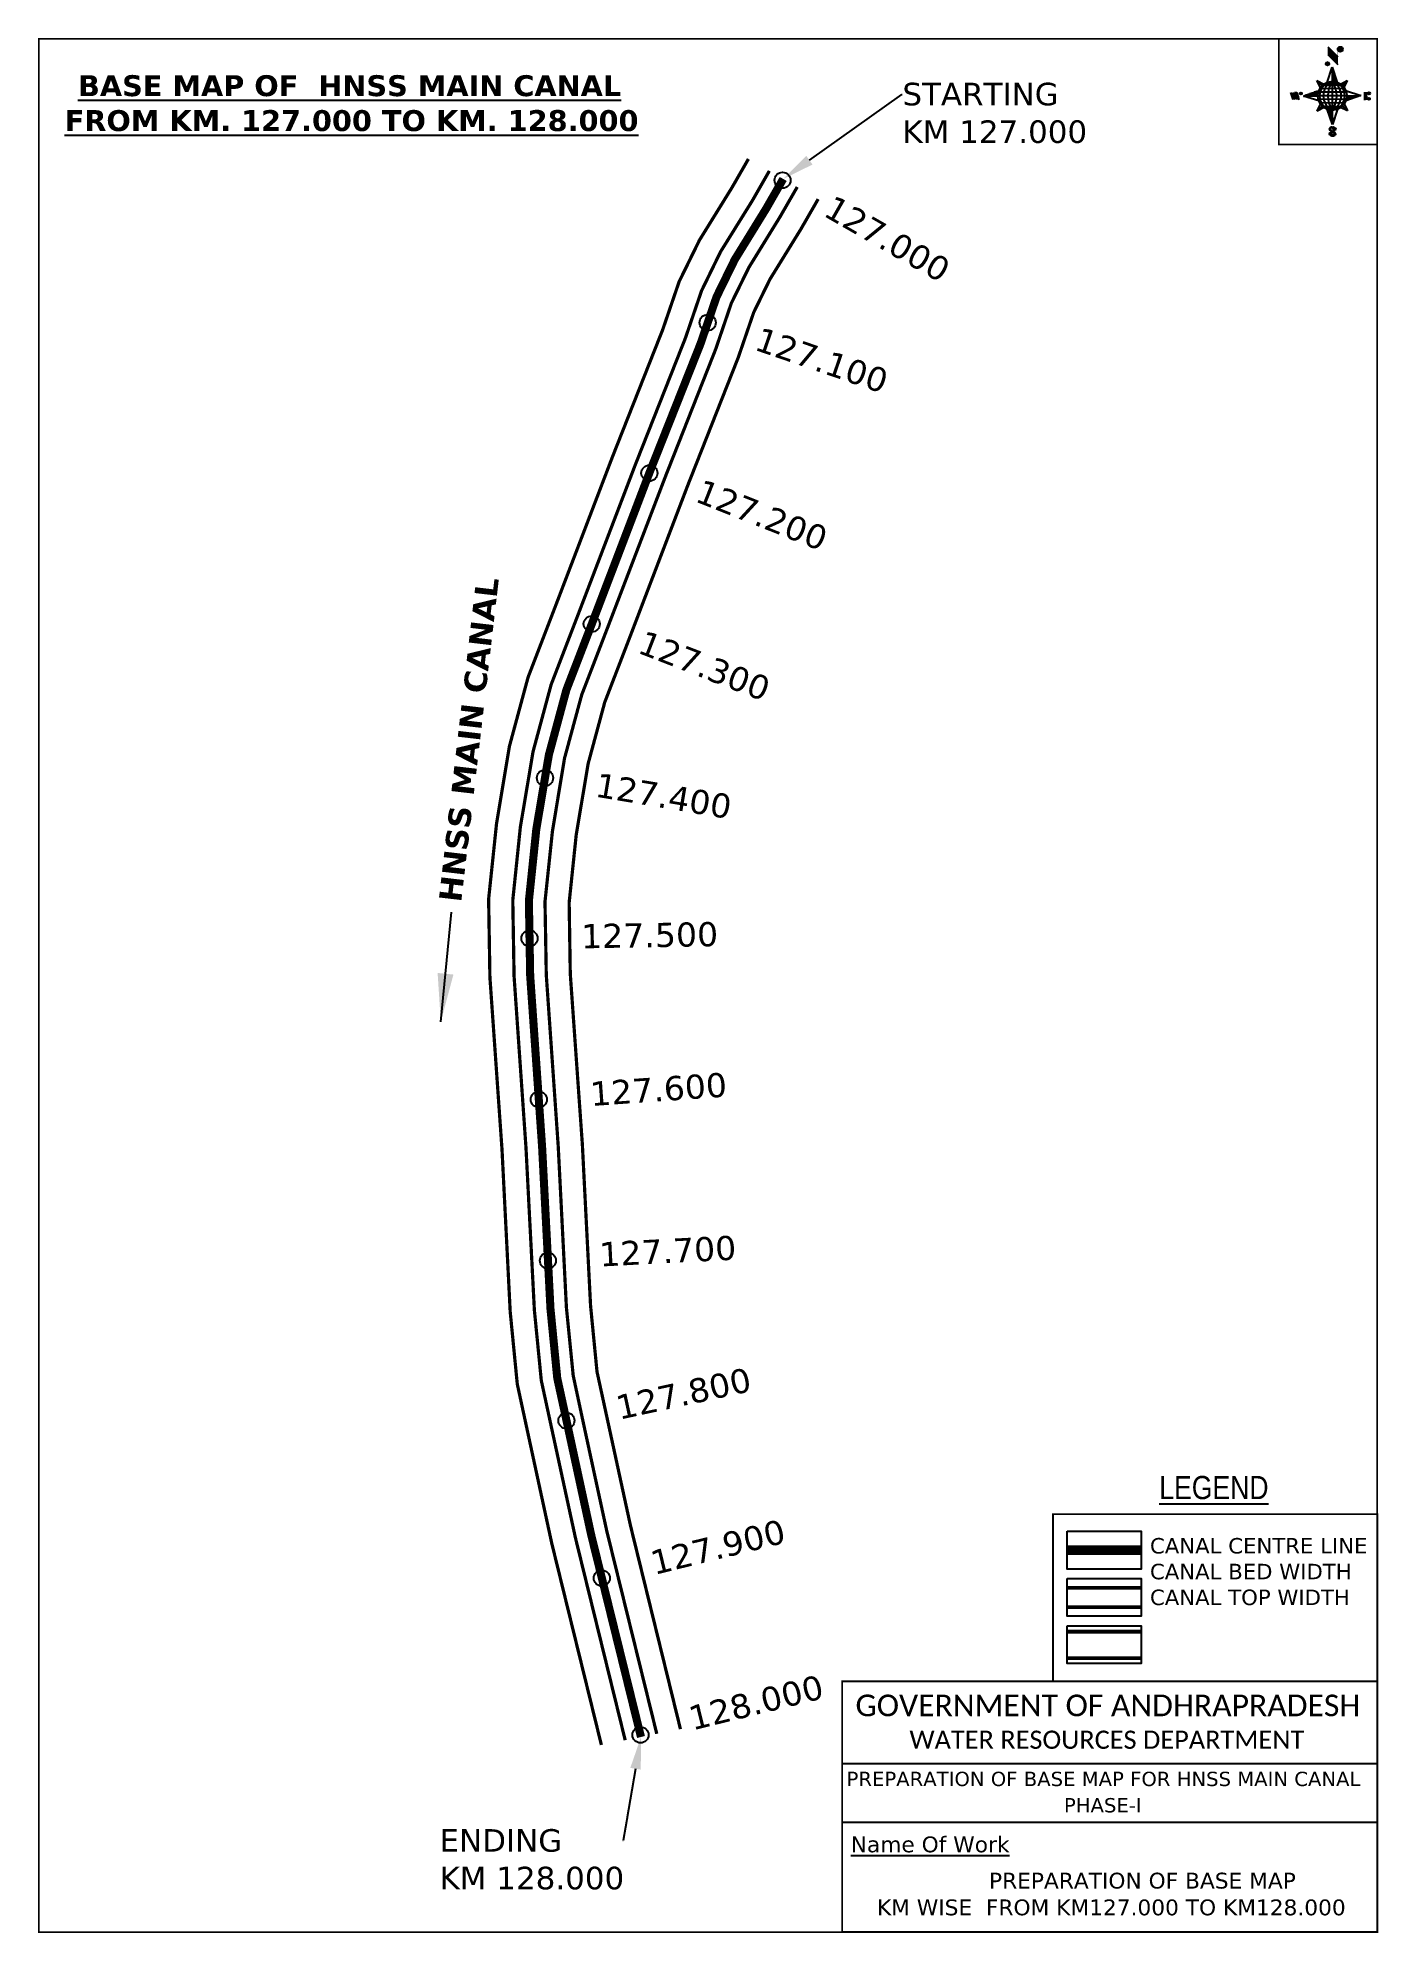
# Model space of a CAD drawing. Header units: inches. Extents: x 762792 to 767391, y 1693987 to 1698110.
# Drawn here: x 762792 to 763624, y 1696934 to 1698110 of the extents above.
import ezdxf
from ezdxf import colors
from ezdxf.entities.mleader import LeaderData, LeaderLine
from ezdxf.enums import TextEntityAlignment as Align
from ezdxf.math import Vec2, Vec3

# ---------------------------------------------------------------- set-up
doc = ezdxf.new("R2010")
doc.units = ezdxf.units.IN
doc.header["$MEASUREMENT"] = 0
doc.header["$PDMODE"] = 32
doc.header["$PDSIZE"] = 10
doc.linetypes.add('HIDDEN2', pattern=[0.1875, 0.125, -0.0625])
for name, color, linetype in [('AQUADUCT', 1, 'Continuous'), ('bord', 1, 'Continuous'), ('CANAL1', 1, 'Continuous'), ('CSMark', 72, 'Continuous'), ('DCBMS', 232, 'Continuous'), ('PAGE', 7, 'Continuous'), ('TEXT', 7, 'Continuous')]:
    doc.layers.add(name, color=color, linetype=linetype)
doc.styles.add('ARIALN', font='ARIALN_1.TTF')
doc.styles.get("Standard").update_dxf_attribs({"font": 'verdana_0.ttf'})
doc.dimstyles.get("Standard").update_dxf_attribs({"dimtxt": 0.18, "dimasz": 0.18, "dimexe": 0.18, "dimexo": 0.0625, "dimgap": 0.09, "dimtad": 0, "dimtih": 1, "dimtoh": 1, "dimdec": 4, "dimzin": 0, "dimdsep": 46, "dimtxsty": 'Standard', "dimcen": 0.09, "dimadec": 0, "dimazin": 0, "dimtfac": 1, "dimtdec": 4, "dimtofl": 0, "dimtmove": 0, "dimatfit": 3, "dimfxl": 0, "dimtolj": 1, "dimtzin": 0, "dimarcsym": 0})
pattern_1 = [(267.297113149, (-8720374.938, 50637915.138), (10.5367255337, -0.497431438), [])]
pattern_2 = [(357.297113149, (-8720374.938, 50637915.138), (0.497431438, 10.5367255337), [])]

# ---------------------------------------------------------------- blocks, each defined once
blk = doc.blocks.new('*X16')
at = {"color": 0, "linetype": 'Continuous'}
for p, q in [((6321.6, 240.5), (6322.3, 241.2)), ((6321.6, 240.3), (6322.3, 241)), ((6321.6, 240.1), (6322.3, 240.8)), ((6321.6, 239.9), (6322.4, 240.7)), ((6321.6, 239.8), (6322.4, 240.6)), ((6321.6, 239.6), (6322.5, 240.5)), ((6321.6, 239.4), (6322.5, 240.3)), ((6321.6, 239.2), (6322.6, 240.2)), ((6321.7, 239.1), (6322.6, 240.1)), ((6321.8, 240.8), (6322.4, 241.4)), ((6321.8, 239), (6322.7, 240)), ((6321.8, 239), (6322.8, 239.9)), ((6321.9, 238.9), (6322.9, 239.8)), ((6322, 238.8), (6323, 239.7)), ((6322.1, 241.3), (6322.4, 241.6)), ((6322.1, 238.7), (6323.1, 239.6)), ((6322.2, 238.6), (6323.1, 239.6)), ((6322.3, 238.5), (6323.2, 239.5)), ((6322.4, 238.5), (6323.3, 239.4)), ((6322.5, 238.4), (6323.4, 239.3)), ((6322.7, 238.4), (6323.6, 239.3)), ((6322.8, 238.3), (6323.7, 239.2)), ((6322.9, 238.3), (6323.8, 239.1)), ((6323.1, 238.2), (6323.9, 239.1)), ((6323.2, 238.2), (6324, 239)), ((6323.3, 238.2), (6324.2, 239)), ((6323.5, 238.1), (6324.3, 238.9)), ((6323.7, 238.1), (6324.4, 238.9)), ((6323.8, 238.1), (6324.6, 238.8)), ((6324.1, 238.2), (6324.7, 238.8)), ((6324.3, 238.3), (6324.9, 238.8)), ((6324.6, 238.3), (6325.1, 238.8)), ((6324.8, 238.4), (6325.2, 238.8)), ((6325.1, 238.5), (6325.4, 238.8)), ((6325.4, 238.6), (6325.6, 238.8))]:
    blk.add_line(p, q, dxfattribs=at)
blk = doc.blocks.new('*X15')
at = {"color": 0, "linetype": 'Continuous'}
for p, q in [((6324.4, 240.3), (6324.5, 240.4)), ((6324.6, 240.3), (6324.8, 240.5)), ((6324.7, 240.2), (6325, 240.5)), ((6324.8, 240.2), (6325.2, 240.6)), ((6325, 240.1), (6325.5, 240.6)), ((6325.1, 240.1), (6325.6, 240.6)), ((6325.2, 240), (6325.8, 240.6)), ((6325.3, 240), (6326, 240.6)), ((6325.4, 239.9), (6326.1, 240.6)), ((6325.5, 239.8), (6326.2, 240.5)), ((6325.6, 239.8), (6326.3, 240.5)), ((6325.7, 239.7), (6326.5, 240.4)), ((6325.9, 239.6), (6326.6, 240.3)), ((6326, 239.5), (6326.7, 240.3)), ((6326, 239.4), (6326.8, 240.2)), ((6326.1, 239.3), (6327, 240.2)), ((6326.2, 239.3), (6327.1, 240.1)), ((6326.3, 239.2), (6327.1, 240)), ((6326.4, 239.1), (6327.2, 239.9)), ((6326.5, 239), (6327.3, 239.8)), ((6326.5, 238.9), (6327.4, 239.7)), ((6326.6, 238.8), (6327.5, 239.6)), ((6326.7, 238.7), (6327.5, 239.5)), ((6326.8, 238.6), (6327.6, 239.4)), ((6326.8, 238.5), (6327.7, 239.3)), ((6326.8, 236.5), (6327.4, 237)), ((6326.9, 238.3), (6327.8, 239.2)), ((6326.9, 238.2), (6327.9, 239.1)), ((6326.9, 236.8), (6327.6, 237.4)), ((6327, 238.1), (6327.8, 239)), ((6327, 237.9), (6327.8, 238.8)), ((6327, 237.8), (6327.8, 238.6)), ((6327, 237.6), (6327.8, 238.4)), ((6327, 237.4), (6327.8, 238.2)), ((6327, 237.3), (6327.8, 238)), ((6327, 237.1), (6327.8, 237.9))]:
    blk.add_line(p, q, dxfattribs=at)
blk = doc.blocks.new('H')
at = {"layer": 'bord', "extrusion": (0.000427885, 0.004792, 0.999988)}
h = blk.add_hatch(dxfattribs=at)
h.set_pattern_fill('LINE', color=8, scale=84.387686, angle=-2.7029, style=0)
h.set_pattern_definition(pattern_2)
h.paths.add_polyline_path([(-492, 786, -0.090992), (-448, 775), (-486, 912)])
h = blk.add_hatch(dxfattribs=at)
h.set_pattern_fill('LINE', color=8, scale=84.387686, angle=-92.7029, style=0)
h.set_pattern_definition(pattern_1)
h.paths.add_polyline_path([(-625, 665, -0.090992), (-615, 710), (-751, 671)])
h = blk.add_hatch(dxfattribs=at)
h.set_pattern_fill('LINE', color=8, scale=84.387686, angle=-2.7029, style=0)
h.set_pattern_definition(pattern_2)
h.paths.add_polyline_path([(-504, 533, -0.090992), (-549, 543), (-510, 406)])
h = blk.add_hatch(dxfattribs=at)
h.set_pattern_fill('LINE', color=8, scale=84.387686, angle=-92.7029, style=0)
h.set_pattern_definition(pattern_1)
h.paths.add_polyline_path([(-246, 647), (-372, 653, -0.090992), (-382, 609)])
for p, q in [((-519, 1020, -1217), (-435, 927, -1216)), ((-516, 1087, -1217), (-432, 994, -1217)), ((-538, 774, -1216), (-487, 906, -1216)), ((-487, 906, -1216), (-493, 780, -1216)), ((-487, 906, -1216), (-448, 769, -1216)), ((-865, 701, -1215), (-847, 638, -1215)), ((-847, 700, -1215), (-829, 637, -1215)), ((-829, 699, -1215), (-811, 636, -1215)), ((-829, 699, -1215), (-811, 698, -1215)), ((-811, 698, -1215), (-794, 635, -1215)), ((-752, 665, -1215), (-615, 704, -1215)), ((-627, 794, -1216), (-567, 760, -1216)), ((-627, 794, -1216), (-584, 747, -1215)), ((-599, 731, -1215), (-627, 794, -1216)), ((-421, 753, -1216), (-359, 781, -1216)), ((-359, 781, -1216), (-405, 739, -1216)), ((-359, 781, -1216), (-392, 721, -1215)), ((-379, 693, -1215), (-246, 641, -1215)), ((-213, 669, -1215), (-217, 601, -1215)), ((-752, 665, -1215), (-625, 659, -1215)), ((-619, 614, -1215), (-752, 665, -1215)), ((-639, 526, -1214), (-606, 585, -1215)), ((-639, 526, -1214), (-593, 568, -1215)), ((-577, 553, -1215), (-639, 526, -1214)), ((-511, 400, -1214), (-549, 537, -1214)), ((-460, 533, -1215), (-511, 400, -1214)), ((-505, 527, -1214), (-511, 400, -1214)), ((-371, 513, -1214), (-431, 546, -1215)), ((-371, 513, -1214), (-414, 560, -1215)), ((-399, 576, -1215), (-371, 513, -1214)), ((-246, 641, -1215), (-383, 603, -1215)), ((-373, 647, -1215), (-246, 641, -1215)), ((-197, 600, -1215), (-194, 668, -1215))]:
    blk.add_line(p, q, dxfattribs=at)
at = {"layer": 'bord', "color": 8, "linetype": 'ByBlock', "extrusion": (0.000427885, 0.004792, 0.999988)}
for p, q in [((-375, 679, -1215), (-620, 691, -1215)), ((-386, 711, -1215), (-605, 722, -1215)), ((-411, 744, -1216), (-578, 752, -1216)), ((-493, 780, -1216), (-505, 527, -1214)), ((-373, 647, -1215), (-625, 659, -1215)), ((-378, 616, -1215), (-623, 628, -1215)), ((-392, 585, -1215), (-611, 595, -1215)), ((-420, 555, -1215), (-587, 562, -1215))]:
    blk.add_line(p, q, dxfattribs=at)
at = {"layer": 'bord', "extrusion": (0.000427885, 0.004792, 0.999988), "elevation": -1212}
for points, const_width in [([(-522, 960), (-516, 1093)], 1.61), ([(-434, 933), (-428, 1066)], 1.61), ([(-870, 707), (-846, 706)], 0.642), ([(-829, 643), (-821, 678)], 0.642), ([(-793, 641), (-782, 694)], 0.642), ([(-223, 676), (-174, 673)], 0.706), ([(-829, 643), (-855, 644)], 0.642), ([(-811, 642), (-784, 641)], 0.642), ([(-177, 605), (-226, 607)], 0.706), ([(-195, 645), (-185, 644)], 0.706)]:
    blk.add_lwpolyline(points, dxfattribs=dict(at, const_width=const_width))
for points, const_width in [([(-414, 1073, 1), (-398, 1058, 1)], 22.3), ([(-530, 950, 1), (-520, 939, 1)], 14.8), ([(-776, 697, 1), (-769, 690, 1)], 8.9), ([(-180, 618, 1), (-173, 611, 1)], 9.79), ([(-178, 667, 1), (-171, 660, 1)], 9.79), ([(-490, 362, 1), (-498, 369, 1)], 11.1), ([(-525, 322, 1), (-533, 329, 1)], 11.1)]:
    blk.add_lwpolyline(points, format="xyb", close=True, dxfattribs=dict(at, const_width=const_width))
for points in [[(-537, 317), (-531, 310), (-520, 307), (-505, 307), (-494, 310), (-486, 318), (-487, 326), (-491, 333), (-494, 336), (-503, 341), (-522, 347), (-530, 352), (-534, 355), (-537, 363), (-537, 373), (-530, 381), (-520, 384), (-504, 384), (-493, 380), (-487, 373)], [(-522, 348), (-526, 354), (-528, 361), (-528, 371), (-526, 375), (-521, 381), (-515, 384)], [(-505, 307), (-499, 312), (-497, 319), (-497, 327), (-501, 335), (-509, 343)]]:
    blk.add_lwpolyline(points, dxfattribs=at)
at = {"layer": 'bord', "extrusion": (0.000427885, 0.004792, 0.999988)}
for centre, radius in [((-406, 1065, -1212), 22.3), ((-525, 944, -1212), 14.8), ((-773, 694, -1212), 8.9), ((-498, 659, -1212), 127), ((-177, 615, -1212), 9.79), ((-174, 663, -1212), 9.79), ((-494, 365, -1212), 11.1), ((-529, 325, -1212), 11.1)]:
    blk.add_circle(centre, radius, dxfattribs=at)
at = {"layer": 'bord', "color": 8, "linetype": 'ByBlock', "extrusion": (0.000427885, 0.004792, 0.999988)}
for centre, radius, start, end in [((-482, 658, -1212), 128, 94.9254, 259.6691), ((-437, 656, -1212), 141, 113.2864, 241.308), ((-316, 651, -1212), 222, 142.5892, 212.0053), ((-560, 662, -1212), 141, 293.2864, 61.308), ((-681, 668, -1212), 222, 322.5892, 32.0053), ((-515, 660, -1212), 128, 274.9254, 79.6691)]:
    blk.add_arc(centre, radius, start, end, dxfattribs=at)
at = {"layer": 'bord', "extrusion": (0.000427885, 0.004792, 0.999988)}
for points in [[(-516, 1093, -1212), (-431, 1000, -1212), (-519, 1026, -1212), (-434, 933, -1212)], [(-864, 707, -1212), (-846, 706, -1212), (-846, 644, -1212), (-829, 643, -1212)], [(-829, 705, -1212), (-811, 704, -1212), (-811, 642, -1212), (-793, 641, -1212)], [(-193, 674, -1212), (-197, 606, -1212), (-213, 675, -1212), (-216, 607, -1212)]]:
    blk.add_solid(points, dxfattribs=at)
at = {"layer": 'bord', "extrusion": (0.000427885, 0.004792, 0.999988), "xscale": 7.977342409717546, "yscale": 7.977342408231451, "zscale": 7.977342408476333, "rotation": 138.0840426661453}
for name, p in [('*X15', (38301, -31929, -1212)), ('*X16', (38314, -31951, -1212))]:
    blk.add_blockref(name, p, dxfattribs=at)

msp = doc.modelspace()

# ---------------------------------------------------------------- linework, layer by layer
at = {"color": 3}
for p in [(763254.5, 1698021.6), (763208, 1697933.2), (763171.8, 1697839.8), (763136, 1697746.2), (763107, 1697650.6), (763097.4, 1697551), (763103.2, 1697451), (763108.8, 1697351), (763120.3, 1697251.7), (763142.3, 1697153.9), (763166.3, 1697056.6)]:
    msp.add_point(p, dxfattribs=at)
at = {"layer": 'CANAL1', "color": 200, "const_width": 2}
for points in [[(763233.3, 1698034.8), (763223, 1698016.9), (763202.9, 1697984.4), (763190.3, 1697958.7), (763180.1, 1697928.9), (763149, 1697850.2), (763113.4, 1697757), (763096.5, 1697713.1), (763084.9, 1697670.2), (763076.9, 1697622.1), (763072, 1697575.4), (763072.8, 1697526.8), (763080.3, 1697420.1), (763085.4, 1697319.2), (763089.8, 1697274.3), (763095.8, 1697246.6), (763111.2, 1697175.5), (763142, 1697050.4)], [(763276.6, 1698009.9), (763265.9, 1697991.3), (763246.7, 1697960.2), (763236.6, 1697939.6), (763227, 1697911.6), (763195.6, 1697832.1), (763160.1, 1697739.1), (763144.1, 1697697.6), (763133.8, 1697659.5), (763126.4, 1697615.4), (763122, 1697573.2), (763122.7, 1697529), (763130.2, 1697423.1), (763135.3, 1697322.9), (763139.3, 1697282), (763144.7, 1697257.2), (763160, 1697186.8), (763191.1, 1697060.2)]]:
    msp.add_lwpolyline(points, dxfattribs=at)
at = {"layer": 'CANAL1', "color": 5, "const_width": 2}
for points in [[(763246.3, 1698027.4), (763235.9, 1698009.2), (763216, 1697977.2), (763204.2, 1697953), (763194.2, 1697923.7), (763163, 1697844.8), (763127.4, 1697751.6), (763110.8, 1697708.5), (763099.6, 1697667), (763091.7, 1697620.1), (763087, 1697574.7), (763087.8, 1697527.5), (763095.2, 1697421), (763100.4, 1697320.3), (763104.7, 1697276.6), (763110.5, 1697249.8), (763125.9, 1697178.9), (763156.8, 1697053.3)], [(763176.4, 1697057.3), (763145.3, 1697183.4), (763130, 1697254), (763124.5, 1697279.7), (763120.3, 1697321.8), (763115.2, 1697422.2), (763107.8, 1697528.3), (763107, 1697573.8), (763111.6, 1697617.4), (763119.1, 1697662.7), (763129.8, 1697702.2), (763146.1, 1697744.5), (763181.7, 1697837.5), (763213, 1697916.8), (763222.7, 1697945.3), (763233.6, 1697967.5), (763253, 1697999), (763263.6, 1698017.4)]]:
    msp.add_lwpolyline(points, dxfattribs=at)
at = {"layer": 'CANAL1', "color": 1, "linetype": 'HIDDEN2', "ltscale": 100, "const_width": 5}
msp.add_lwpolyline([(763254.9, 1698022.4), (763244.4, 1698004.1), (763224.8, 1697972.3), (763213.5, 1697949.2), (763203.6, 1697920.2), (763172.3, 1697841.2), (763136.8, 1697748.1), (763120.3, 1697705.3), (763109.4, 1697664.9), (763101.6, 1697618.7), (763097, 1697574.3), (763097.8, 1697527.9), (763105.2, 1697421.6), (763110.4, 1697321.1), (763114.6, 1697278.1), (763120.3, 1697251.9), (763135.6, 1697181.1), (763166.6, 1697055.3)], dxfattribs=at)
at = {"layer": 'CANAL1', "color": 1, "linetype": 'HIDDEN2', "ltscale": 100, "const_width": 6, "elevation": -0.4}
msp.add_lwpolyline([(763477.2, 1697171.2), (763431.2, 1697171.2)], dxfattribs=at)
at = {"layer": 'CANAL1', "color": 5, "const_width": 2.4, "elevation": -0.4}
for points in [[(763477.2, 1697147.9), (763431.2, 1697147.9)], [(763477.2, 1697135.9), (763431.2, 1697135.9)]]:
    msp.add_lwpolyline(points, dxfattribs=at)
at = {"layer": 'CANAL1', "color": 200, "const_width": 2.4, "elevation": -0.4}
for points in [[(763477.2, 1697120.7), (763431.2, 1697120.7)], [(763477.2, 1697104.2), (763431.2, 1697104.2)]]:
    msp.add_lwpolyline(points, dxfattribs=at)
at = {"layer": 'PAGE', "const_width": 1}
msp.add_lwpolyline([(762792.7, 1698109.4), (762792.7, 1696934.2), (763623.7, 1696934.2), (763623.7, 1698109.4), (762792.7, 1698109.4)], dxfattribs=at)
at = {"layer": 'PAGE'}
for points, const_width in [([(763623.7, 1698109.4), (763562.6, 1698109.4), (763562.6, 1698043.7), (763623.7, 1698043.7)], 1), ([(763623.7, 1697089.8), (763422.4, 1697089.8), (763422.4, 1697193.6), (763623.7, 1697193.6)], 1.2), ([(763291.5, 1697089.8), (763623.7, 1697089.8), (763623.7, 1696934.2), (763291.5, 1696934.2)], 1.2)]:
    msp.add_lwpolyline(points, close=True, dxfattribs=dict(at, const_width=const_width))
at = {"layer": 'PAGE', "elevation": -0.4}
for points in [[(763431.2, 1697183), (763477.2, 1697183), (763477.2, 1697159.4), (763431.2, 1697159.4)], [(763431.2, 1697153.7), (763477.2, 1697153.7), (763477.2, 1697130.2), (763431.2, 1697130.2)], [(763431.2, 1697124.4), (763477.2, 1697124.4), (763477.2, 1697100.9), (763431.2, 1697100.9)]]:
    msp.add_lwpolyline(points, close=True, dxfattribs=at)
at = {"layer": 'PAGE'}
for points in [[(763291.5, 1697038.8), (763623.7, 1697038.8)], [(763291.5, 1697002.5), (763623.7, 1697002.5)]]:
    msp.add_lwpolyline(points, dxfattribs=at)

# ---------------------------------------------------------------- block references
at = {"layer": 'AQUADUCT', "color": 1, "xscale": 0.0703495379661093, "yscale": 0.07034953800030053, "zscale": 0.07034953795990817, "rotation": 3.078330607406165}
msp.add_blockref('H', (763633.3, 1698030, 85.4), dxfattribs=at)

# ---------------------------------------------------------------- texts
at = {"layer": 'CANAL1', "insert": (763040.9, 1697573.7), "char_height": 14, "width": 205.129, "attachment_point": 1, "rotation": 83.3506}
msp.add_mtext('\\pi0.96322;{\\fVerdana|b1|i0|c0|p34;HNSS MAIN CANAL}', dxfattribs=at)
at = {"layer": 'CSMark', "color": 1}
for s, rotation, p in [('127.000', 330.1694, (763282.7, 1698006.5)), ('127.100', 341.1288, (763238.6, 1697923.7)), ('127.200', 338.4438, (763202.1, 1697829.5)), ('127.300', 338.885, (763166.3, 1697735.6)), ('127.400', 350.5095, (763138.7, 1697646.5)), ('127.500', 0.9662, (763129.4, 1697552.3)), ('127.600', 4.0143, (763135, 1697454.4)), ('127.700', 2.9318, (763140.7, 1697354.8)), ('127.800', 12.2428, (763151.4, 1697259.5)), ('127.900', 13.8286, (763173, 1697163.1)), ('128.000', 13.8286, (763196.7, 1697066.6))]:
    msp.add_text(s, height=15, rotation=rotation, dxfattribs=at).set_placement(p, align=Align.MIDDLE_LEFT)
at = {"layer": 'PAGE', "extrusion": (0.000201441, 0.004807, 0.999988), "style": 'ARIALN'}
msp.add_text('%%ULEGEND', height=14.4, rotation=359.9999, dxfattribs=at).set_placement((763522.3, 1697189.8, 8312), align=Align.MIDDLE)
at = {"layer": 'PAGE', "extrusion": (0.000201441, 0.004807, 0.999988)}
for s, height, p in [('PREPARATION OF BASE MAP FOR HNSS MAIN CANAL', 8.878, (763294.2, 1697004.5, 8311.1)), ('%%UName Of Work', 9.822, (763296.8, 1696963.4, 8309.7))]:
    msp.add_text(s, height=height, rotation=359.9999, dxfattribs=at).set_placement(p)
for s, height, p in [('PHASE-I', 8.88, (763453.3, 1696992.6, 8311)), ('PREPARATION OF BASE MAP', 9.822, (763477.9, 1696945.8, 8309.8)), ('KM WISE  FROM KM127.000 TO KM128.000', 9.822, (763458.6, 1696929.2, 8309.8))]:
    msp.add_text(s, height=height, rotation=359.9999, dxfattribs=at).set_placement(p, align=Align.MIDDLE_CENTER)
at = {"layer": 'PAGE', "extrusion": (0.000201441, 0.004807, 0.999988), "attachment_point": 1, "text_direction": (1, -1e-06, -0.000201)}
for s, insert, char_height, width in [('CANAL CENTRE LINE CANAL BED WIDTH {\\H2.3741x; }CANAL TOP WIDTH{\\H1.9188x; }', (763482.6, 1697178.8, -0.4), 9.6, 168.926), ('\\pi3.5885;{\\fCalibri|b0|i0|c0|p34;\\H1.3333x;GOVERNMENT OF ANDHRAPRADESH\\P\\pi37.073;\\H0.83998x;WATER RESOURCES DEPARTMENT}', (763296.2, 1697081.6, -1.3), 10.059, 321.276)]:
    msp.add_mtext(s, dxfattribs=dict(at, insert=insert, char_height=char_height, width=width))
at = {"layer": 'TEXT', "color": 1, "insert": (762795.3, 1698086.8), "char_height": 13, "width": 379.826, "attachment_point": 1}
msp.add_mtext('\\pi21.755;{\\fVerdana|b1|i0|c0|p34;\\LBASE MAP OF  HNSS MAIN CANAL \\P\\pi13.452;FROM KM. 127.000 TO KM. 128.000}', dxfattribs=at)

# ---------------------------------------------------------------- leaders
at = {"layer": 'CANAL1'}
msp.add_leader([(763042.3, 1697499.2), (763049, 1697567.2)], dimstyle='Standard', override={"dimasz": 30, "dimgap": 0.09, "dimtad": 0}, dxfattribs=at)
at = {"layer": 'DCBMS', "color": 5}
ml = msp.add_multileader_mtext('Standard', dxfattribs=at)
ml.set_content('STARTING\\PKM 127.000', color=5)
ml.set_leader_properties()
ml.build(insert=Vec2(0, 0))
ml.multileader.update_dxf_attribs({"dogleg_length": 0.36, "arrow_head_size": 20})
ctx = ml.context
ctx.base_point, ctx.char_height, ctx.arrow_head_size, ctx.landing_gap_size, ctx.plane_origin = Vec3(763328.8, 1698074.9), 14, 20, 0.09, Vec3(763475.9, 1698139.2)
notes = []
notes.append((ctx, [(1, (1, 1, 0), (763328.5, 1698074.9), (1, 0), 0.36, [(0, [(763254.9, 1698022.4)], 0, [])])]))
ctx.mtext.insert, ctx.mtext.flow_direction = Vec3(763328.9, 1698082.1), 5
for ctx, leaders in notes:
    for number, flags, end, landing, length, lines in leaders:
        leader = LeaderData()
        leader.index, (leader.has_last_leader_line, leader.has_dogleg_vector, leader.attachment_direction) = number, flags
        leader.last_leader_point, leader.dogleg_vector, leader.dogleg_length = Vec3(end), Vec3(landing), length
        for number, points, colour, breaks in lines:
            line = LeaderLine()
            line.index, line.vertices, line.color, line.breaks = number, Vec3.list(points), colors.encode_raw_color(colour), breaks
            leader.lines.append(line)
        ctx.leaders.append(leader)

# ---------------------------------------------------------------- next in the draw order: leaders
ml = msp.add_multileader_mtext('Standard', dxfattribs=at)
ml.set_content('ENDING \\PKM 128.000', color=5)
ml.set_leader_properties()
ml.build(insert=Vec2(0, 0))
ml.multileader.update_dxf_attribs({"dogleg_length": 0.36, "arrow_head_size": 20})
ctx = ml.context
ctx.base_point, ctx.char_height, ctx.arrow_head_size, ctx.landing_gap_size, ctx.plane_origin = Vec3(763041.4, 1696991), 14, 20, 0.09, Vec3(763191.5, 1696912.7)
notes = []
notes.append((ctx, [(0, (1, 1, 0), (763155.6, 1696991), (-1, 0), 0.36, [(0, [(763166.6, 1697055.3)], 0, [])])]))
ctx.mtext.insert, ctx.mtext.width, ctx.mtext.flow_direction = Vec3(763041.5, 1696998.1), 149.116, 5
ctx.mtext.has_bg_fill, ctx.mtext.bg_color, ctx.mtext.bg_scale_factor, ctx.mtext.bg_transparency, ctx.mtext.use_window_bg_color = 1, -1027028792, 1.5, 0, 1
for ctx, leaders in notes:
    for number, flags, end, landing, length, lines in leaders:
        leader = LeaderData()
        leader.index, (leader.has_last_leader_line, leader.has_dogleg_vector, leader.attachment_direction) = number, flags
        leader.last_leader_point, leader.dogleg_vector, leader.dogleg_length = Vec3(end), Vec3(landing), length
        for number, points, colour, breaks in lines:
            line = LeaderLine()
            line.index, line.vertices, line.color, line.breaks = number, Vec3.list(points), colors.encode_raw_color(colour), breaks
            leader.lines.append(line)
        ctx.leaders.append(leader)

doc.saveas('drawing.dxf')
